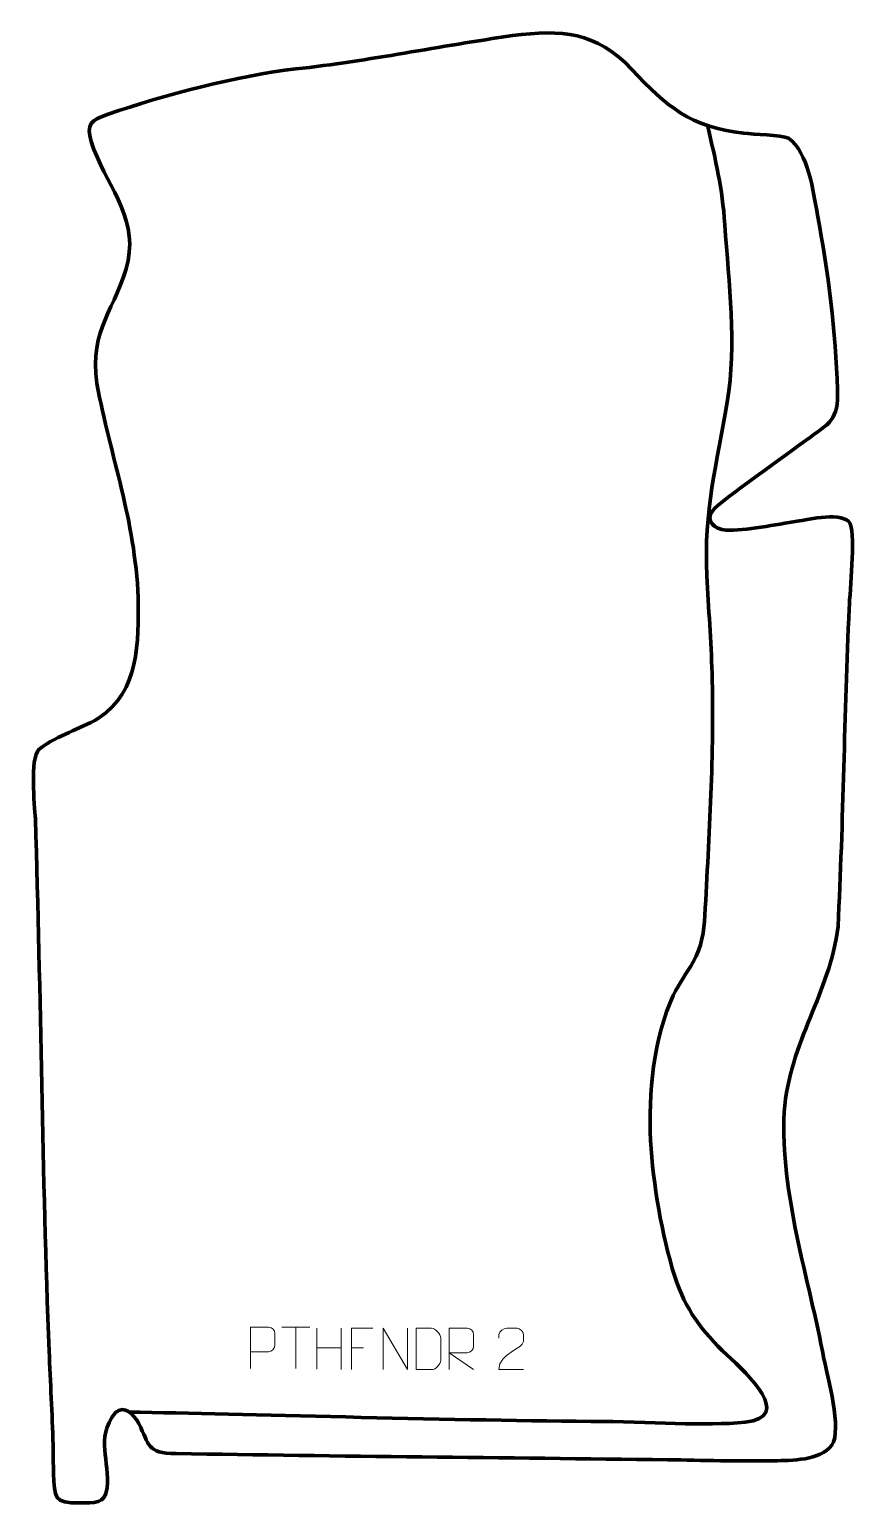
# Model space of a CAD drawing. Header units: millimetres. Extents: x 943 to 1442, y -54 to 836.
import ezdxf

# ---------------------------------------------------------------- set-up
doc = ezdxf.new("R2010")
doc.units = ezdxf.units.MM
doc.header["$MEASUREMENT"] = 0
doc.layers.add('layer 2', color=7, linetype='Continuous')
doc.layers.add('layer 3', color=7, linetype='Continuous')

msp = doc.modelspace()

# ---------------------------------------------------------------- linework, layer by layer
at = {"layer": 'layer 2', "color": 140, "lineweight": 158}
msp.add_open_spline([(1352.3799, 778.4645), (1357.4288, 756.8409), (1361.2552, 740.9819), (1362.8273, 718.5331), (1362.8273, 718.5331), (1365.3218, 682.9138), (1370.099, 646.8757), (1364.3221, 611.3259), (1364.3221, 611.3259), (1358.0632, 573.997), (1350.0626, 545.7149), (1351.9765, 506.6014), (1351.9765, 506.6014), (1353.0086, 486.916), (1354.5036, 467.3358), (1355.1226, 447.6168), (1355.1226, 447.6168), (1356.5671, 399.4301), (1353.2431, 349.7403), (1350.8126, 301.5489), (1350.8126, 301.5489), (1350.3284, 291.9503), (1348.7471, 282.5203), (1343.7837, 273.621), (1343.7837, 273.621), (1339.8312, 266.5342), (1335.3679, 260.7311), (1331.7233, 253.2712), (1331.7233, 253.2712), (1319.8773, 228.1213), (1316.6084, 193.2961), (1317.9979, 165.7267), (1317.9979, 165.7267), (1319.6815, 138.9733), (1324.689, 109.0398), (1332.6013, 83.6131), (1332.6013, 83.6131), (1339.0902, 63.5302), (1348.9639, 50.573), (1364.0828, 36.1972), (1364.0828, 36.1972), (1376.6795, 24.4869), (1404.4916, -1.366), (1375.0438, -4.3966), (1375.0438, -4.3966), (1351.169, -6.8536), (1317.7358, -4.1428), (1281.9356, -3.8828), (1281.9356, -3.8828), (1189.5697, -3.2118), (1073.2156, 0.6011), (1003.4875, 1.7249)], degree=3, knots=[0, 0, 0, 0, 0.07142857, 0.07142857, 0.07142857, 0.07142857, 0.14285714, 0.14285714, 0.14285714, 0.14285714, 0.21428571, 0.21428571, 0.21428571, 0.21428571, 0.28571429, 0.28571429, 0.28571429, 0.28571429, 0.35714286, 0.35714286, 0.35714286, 0.35714286, 0.42857143, 0.42857143, 0.42857143, 0.42857143, 0.5, 0.5, 0.5, 0.5, 0.57142857, 0.57142857, 0.57142857, 0.57142857, 0.64285714, 0.64285714, 0.64285714, 0.64285714, 0.71428571, 0.71428571, 0.71428571, 0.71428571, 0.78571429, 0.78571429, 0.78571429, 0.78571429, 0.85714286, 0.85714286, 0.85714286, 0.85714286, 1, 1, 1, 1], dxfattribs=at)
at = {"layer": 'layer 2', "color": 250, "lineweight": 9}
for points, knots in [([(1076.6829, 27.9447), (1076.6829, 27.9447), (1076.6829, 52.8983), (1076.6829, 52.8983), (1076.6829, 52.8983), (1080.2779, 52.8983), (1083.8732, 52.8983), (1087.4686, 52.8983), (1087.4686, 52.8983), (1089.7938, 52.8604), (1091.3512, 51.3703), (1091.347, 49.0042), (1091.347, 49.0042), (1091.3466, 46.9685), (1091.3466, 43.9092), (1091.347, 41.8732), (1091.347, 41.8732), (1091.3405, 39.9978), (1089.5283, 38.0559), (1087.5187, 38.0368), (1087.5187, 38.0368), (1087.5187, 38.0368), (1076.6829, 38.0368), (1076.6829, 38.0368)], [0, 0, 0, 0, 0.14285714, 0.14285714, 0.14285714, 0.14285714, 0.28571429, 0.28571429, 0.28571429, 0.28571429, 0.42857143, 0.42857143, 0.42857143, 0.42857143, 0.57142857, 0.57142857, 0.57142857, 0.57142857, 0.71428571, 0.71428571, 0.71428571, 0.71428571, 1, 1, 1, 1]), ([(1150.4519, 52.3036), (1150.4519, 52.3036), (1137.5779, 52.3036), (1137.5779, 52.3036), (1137.5779, 52.3036), (1137.5779, 52.3036), (1137.5779, 27.35), (1137.5779, 27.35)], [0, 0, 0, 0, 0.33333333, 0.33333333, 0.33333333, 0.33333333, 1, 1, 1, 1]), ([(1156.6875, 27.3501), (1156.6875, 27.3501), (1156.6875, 52.3036), (1156.6875, 52.3036), (1156.6875, 52.3036), (1156.6875, 52.3036), (1171.3423, 27.3501), (1171.3423, 27.3501), (1171.3423, 27.3501), (1171.3423, 27.3501), (1171.3423, 52.3036), (1171.3423, 52.3036)], [0, 0, 0, 0, 0.25, 0.25, 0.25, 0.25, 0.5, 0.5, 0.5, 0.5, 1, 1, 1, 1]), ([(1176.6226, 27.3782), (1178.9544, 27.3786), (1183.9046, 27.3546), (1186.2361, 27.3543), (1186.2361, 27.3543), (1188.1611, 27.2489), (1191.4797, 30.7905), (1191.4685, 32.8078), (1191.4685, 32.8078), (1191.4681, 38.5779), (1191.4681, 40.7476), (1191.4685, 46.5169), (1191.4685, 46.5169), (1191.4642, 48.655), (1188.0897, 52.3151), (1185.9373, 52.3016), (1185.9373, 52.3016), (1183.6116, 52.3016), (1178.8873, 52.3016), (1176.5612, 52.3016), (1176.5612, 52.3016), (1176.5616, 46.5547), (1176.6229, 33.1255), (1176.6226, 27.3782)], [0, 0, 0, 0, 0.14285714, 0.14285714, 0.14285714, 0.14285714, 0.28571429, 0.28571429, 0.28571429, 0.28571429, 0.42857143, 0.42857143, 0.42857143, 0.42857143, 0.57142857, 0.57142857, 0.57142857, 0.57142857, 0.71428571, 0.71428571, 0.71428571, 0.71428571, 1, 1, 1, 1]), ([(1196.5922, 27.3632), (1196.5922, 27.3632), (1196.5922, 52.3167), (1196.5922, 52.3167), (1196.5922, 52.3167), (1200.187, 52.3167), (1203.7825, 52.3167), (1207.3777, 52.3167), (1207.3777, 52.3167), (1209.703, 52.279), (1211.2603, 50.789), (1211.2562, 48.4226), (1211.2562, 48.4226), (1211.2558, 46.3871), (1211.2558, 43.3277), (1211.2562, 41.2917), (1211.2562, 41.2917), (1211.2497, 39.4162), (1209.4374, 37.4744), (1207.4279, 37.4553), (1207.4279, 37.4553), (1207.4279, 37.4553), (1196.5922, 37.4553), (1196.5922, 37.4553), (1196.5922, 37.4553), (1196.5922, 37.4553), (1211.2469, 27.3632), (1211.2469, 27.3632)], [0, 0, 0, 0, 0.125, 0.125, 0.125, 0.125, 0.25, 0.25, 0.25, 0.25, 0.375, 0.375, 0.375, 0.375, 0.5, 0.5, 0.5, 0.5, 0.625, 0.625, 0.625, 0.625, 0.75, 0.75, 0.75, 0.75, 1, 1, 1, 1]), ([(1241.2956, 27.3528), (1236.3812, 27.3531), (1231.4668, 27.3531), (1226.5527, 27.3528), (1226.5527, 27.3528), (1226.5527, 37.2851), (1241.2037, 39.9263), (1241.2956, 44.2366), (1241.2956, 44.2366), (1241.2953, 45.6607), (1241.2953, 47.0844), (1241.2956, 48.5077), (1241.2956, 48.5077), (1241.2787, 50.5848), (1239.1559, 52.3096), (1237.4849, 52.3269), (1237.4849, 52.3269), (1235.4117, 52.3265), (1233.3388, 52.3265), (1231.2664, 52.3269), (1231.2664, 52.3269), (1229.4443, 52.3434), (1226.6196, 50.5513), (1226.5527, 48.4577), (1226.5527, 48.4577), (1226.5527, 48.4577), (1226.5527, 46.4029), (1226.5527, 46.4029)], [0, 0, 0, 0, 0.125, 0.125, 0.125, 0.125, 0.25, 0.25, 0.25, 0.25, 0.375, 0.375, 0.375, 0.375, 0.5, 0.5, 0.5, 0.5, 0.625, 0.625, 0.625, 0.625, 0.75, 0.75, 0.75, 0.75, 1, 1, 1, 1])]:
    msp.add_open_spline(points, degree=3, knots=knots, dxfattribs=at)
for points in [[(1095.5214, 52.8748), (1095.5214, 52.8748), (1112.5086, 52.8748), (1112.5086, 52.8748)], [(1104.0152, 27.9448), (1104.0152, 27.9448), (1104.0152, 52.8983), (1104.0152, 52.8983)], [(1116.6933, 52.3036), (1116.6933, 52.3036), (1116.6933, 27.5261), (1116.6933, 27.5261)], [(1131.3366, 52.3036), (1131.3366, 52.3036), (1131.3366, 27.3501), (1131.3366, 27.3501)], [(1116.6933, 40.4213), (1116.6933, 40.4213), (1131.3366, 40.4217), (1131.3366, 40.4217)], [(1137.5779, 40.4239), (1137.5779, 40.4239), (1144.746, 40.4239), (1144.746, 40.4239)]]:
    msp.add_open_spline(points, degree=3, dxfattribs=at)
at = {"layer": 'layer 3', "color": 242, "lineweight": 158}
msp.add_open_spline([(1104.0885, 812.6159), (1148.317, 817.4788), (1191.0165, 826.5326), (1234.8075, 832.7163), (1234.8075, 832.7163), (1264.4601, 836.4164), (1285.1248, 835.2181), (1306.6339, 812.3664), (1306.6339, 812.3664), (1328.2404, 789.4868), (1341.6655, 777.7651), (1374.1593, 773.7964), (1374.1593, 773.7964), (1380.0526, 773.1258), (1396.7379, 772.6475), (1401.2836, 770.8107), (1401.2836, 770.8107), (1413.4724, 761.9364), (1416.0267, 738.5398), (1418.7451, 724.4171), (1418.7451, 724.4171), (1425.0477, 690.7329), (1429.8442, 653.2876), (1430.832, 619.0489), (1430.832, 619.0489), (1431.374, 600.2608), (1426.1378, 599.0236), (1411.8379, 588.4453), (1411.8379, 588.4453), (1403.2772, 582.1555), (1359.5122, 551.1584), (1355.6951, 546.2154), (1355.6951, 546.2154), (1350.5746, 539.5845), (1356.6097, 534.8234), (1363.5423, 534.1769), (1363.5423, 534.1769), (1374.6873, 533.7607), (1394.629, 537.6315), (1406.377, 539.4864), (1406.377, 539.4864), (1413.2128, 540.6095), (1434.6967, 545.5757), (1438.4568, 538.0274), (1438.4568, 538.0274), (1441.6474, 528.7418), (1438.3761, 498.6972), (1437.8237, 486.837), (1437.8237, 486.837), (1434.9735, 422.9008), (1434.3328, 358.6418), (1431.1078, 294.8275), (1431.1078, 294.8275), (1426.0848, 254.0206), (1402.0749, 226.071), (1398.6509, 182.8523), (1398.6509, 182.8523), (1396.1479, 133.8661), (1413.6063, 82.0155), (1422.6076, 33.9147), (1422.6076, 33.9147), (1424.9341, 22.6567), (1433.6283, -8.912), (1427.4353, -18.2034), (1427.4353, -18.2034), (1420.2273, -27.7847), (1403.1358, -27.4427), (1392.2102, -27.6742), (1392.2102, -27.6742), (1371.3744, -28.1157), (1349.2551, -27.3543), (1328.3015, -27.0917), (1328.3015, -27.0917), (1229.4933, -25.8546), (1130.567, -24.9886), (1031.7779, -23.3644), (1031.7779, -23.3644), (1013.6706, -23.0667), (1016.0048, -18.1429), (1009.2501, -5.277), (1009.2501, -5.277), (1006.3648, 0.2187), (1000.5043, 6.3168), (995.1469, 1.4078), (995.1469, 1.4078), (982.695, -14.7424), (992.0965, -27.6842), (990.1573, -44.1138), (990.1573, -44.1138), (988.9794, -54.0927), (982.3278, -53.0673), (973.6624, -53.1653), (973.6624, -53.1653), (957.9158, -53.3435), (958.4307, -49.8987), (957.8552, -35.3462), (957.8552, -35.3462), (957.6286, -29.6159), (957.6687, -23.917), (957.6136, -18.1882), (957.6136, -18.1882), (957.0467, 0.732), (955.9444, 19.6396), (955.2024, 38.5552), (955.2024, 38.5552), (950.9463, 145.5191), (950.3252, 252.7339), (946.8948, 359.808), (946.8948, 359.808), (946.4619, 368.4552), (943.3631, 395.8962), (949.0564, 401.7987), (949.0564, 401.7987), (962.0181, 411.4113), (972.4996, 413.2624), (985.0632, 420.5944), (985.0632, 420.5944), (1009.9098, 437.2078), (1008.9935, 466.4609), (1008.9394, 493.3724), (1008.9394, 493.3724), (1006.8445, 540.8729), (992.5628, 577.4752), (983.9733, 622.7119), (983.9733, 622.7119), (979.2113, 656.1196), (995.8007, 667.357), (1002.8046, 696.7007), (1002.8046, 696.7007), (1008.4527, 725.2083), (988.5474, 743.0639), (980.6347, 768.7557), (980.6347, 768.7557), (977.3711, 779.3521), (980.4274, 781.7502), (990.7134, 785.2634), (990.7134, 785.2634), (1024.58, 796.8304), (1069.2607, 808.6949), (1104.0885, 812.6159)], degree=3, knots=[0, 0, 0, 0, 0.02777778, 0.02777778, 0.02777778, 0.02777778, 0.05555556, 0.05555556, 0.05555556, 0.05555556, 0.08333333, 0.08333333, 0.08333333, 0.08333333, 0.11111111, 0.11111111, 0.11111111, 0.11111111, 0.13888889, 0.13888889, 0.13888889, 0.13888889, 0.16666667, 0.16666667, 0.16666667, 0.16666667, 0.19444444, 0.19444444, 0.19444444, 0.19444444, 0.22222222, 0.22222222, 0.22222222, 0.22222222, 0.25, 0.25, 0.25, 0.25, 0.27777778, 0.27777778, 0.27777778, 0.27777778, 0.30555556, 0.30555556, 0.30555556, 0.30555556, 0.33333333, 0.33333333, 0.33333333, 0.33333333, 0.36111111, 0.36111111, 0.36111111, 0.36111111, 0.38888889, 0.38888889, 0.38888889, 0.38888889, 0.41666667, 0.41666667, 0.41666667, 0.41666667, 0.44444444, 0.44444444, 0.44444444, 0.44444444, 0.47222222, 0.47222222, 0.47222222, 0.47222222, 0.5, 0.5, 0.5, 0.5, 0.52777778, 0.52777778, 0.52777778, 0.52777778, 0.55555556, 0.55555556, 0.55555556, 0.55555556, 0.58333333, 0.58333333, 0.58333333, 0.58333333, 0.61111111, 0.61111111, 0.61111111, 0.61111111, 0.63888889, 0.63888889, 0.63888889, 0.63888889, 0.66666667, 0.66666667, 0.66666667, 0.66666667, 0.69444444, 0.69444444, 0.69444444, 0.69444444, 0.72222222, 0.72222222, 0.72222222, 0.72222222, 0.75, 0.75, 0.75, 0.75, 0.77777778, 0.77777778, 0.77777778, 0.77777778, 0.80555556, 0.80555556, 0.80555556, 0.80555556, 0.83333333, 0.83333333, 0.83333333, 0.83333333, 0.86111111, 0.86111111, 0.86111111, 0.86111111, 0.88888889, 0.88888889, 0.88888889, 0.88888889, 0.91666667, 0.91666667, 0.91666667, 0.91666667, 0.94444444, 0.94444444, 0.94444444, 0.94444444, 1, 1, 1, 1], dxfattribs=at)

doc.saveas('drawing.dxf')
